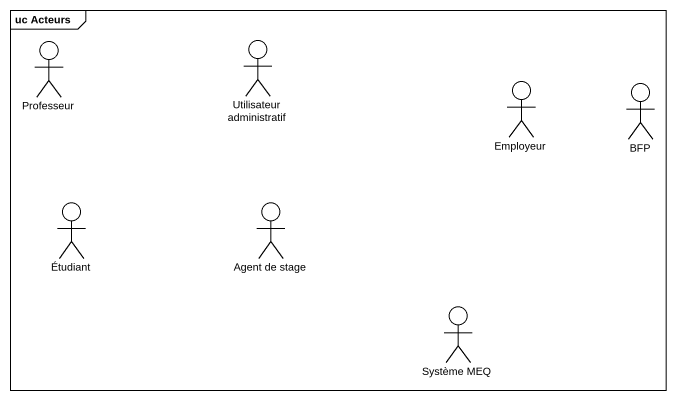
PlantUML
@startuml
mainframe uc Acteurs
actor Professeur
actor "Utilisateur administratif" as Utilisateur_administratif
actor Employeur
actor BFP
actor Étudiant
actor "Agent de stage" as Agent_de_stage
actor "Système MEQ" as Système_MEQ
@enduml
